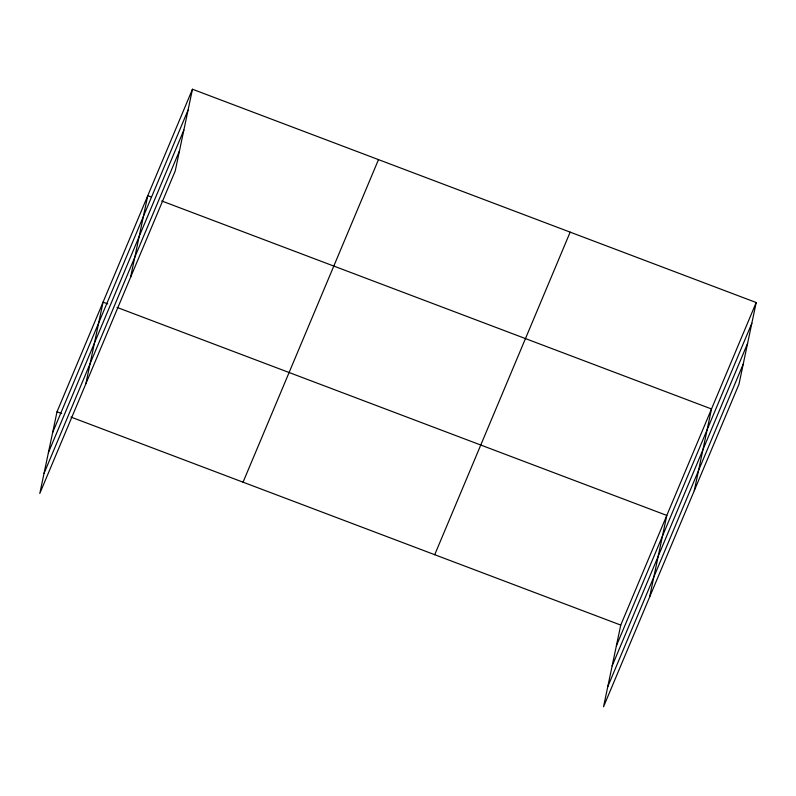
<?xml version="1.0" encoding="UTF-8"?>
<svg xmlns="http://www.w3.org/2000/svg" width="796" height="796" viewBox="0 0 796 796"><rect width="100%" height="100%" fill="white"/><g stroke="black" fill="none" stroke-linecap="round" stroke-linejoin="round"><path stroke-width="1.19" d="M192.463 89.232L57.013 411.791L39.8 493.47L175.249 170.911L192.463 89.232L756.2 302.53L738.987 384.209L603.537 706.768L620.751 625.089L756.2 302.53M85.849 383.801L103.062 302.122L107.719 303.883M130.554 277.356L147.767 195.677L151.25 197M649.586 597.1L666.799 515.42L117.022 307.405M694.291 490.654L711.505 408.975L161.717 200.96M52.645 432.536L188.095 109.977M48.407 452.645L183.856 130.086M44.039 473.361L179.488 150.802M243.049 482.187L378.498 159.618M434.715 554.703L570.165 232.133M616.373 645.835L751.832 323.266M612.144 665.944L747.593 343.375M607.776 686.659L743.225 364.1M57.013 411.791L61.66 413.552M70.963 417.074L620.751 625.089"/></g></svg>
